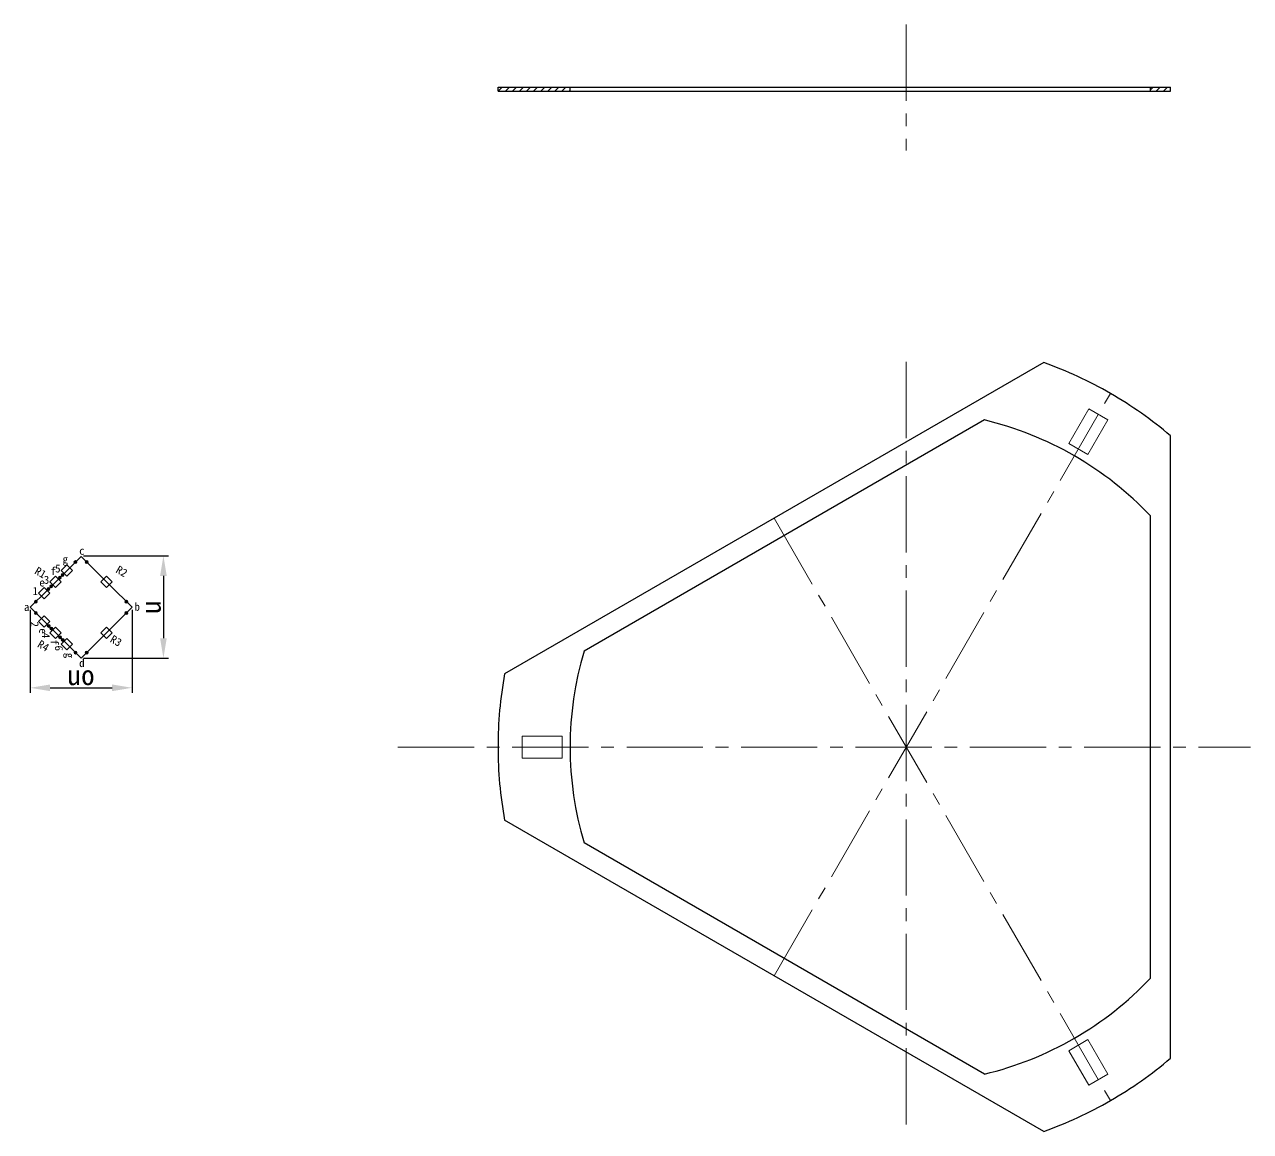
# Model space of a CAD drawing. Header units: inches. Extents: x -20 to 18950, y -1047 to 2551.
# Drawn here: x 13269 to 13575.3, y 239.6 to 516.1 of the extents above; entities that cross this region are included whole.
import ezdxf

# ---------------------------------------------------------------- set-up
doc = ezdxf.new("R2010")
doc.units = ezdxf.units.IN
doc.header["$MEASUREMENT"] = 0
doc.header["$PDSIZE"] = -5
doc.linetypes.add('CENTER2', pattern=[28.574999, 19.049999, -3.175, 3.175, -3.175])
doc.layers.get('0').update_dxf_attribs({"lineweight": 30})
doc.layers.get('Defpoints').update_dxf_attribs({"lineweight": 18})
for name, color, linetype, lineweight in [('10', 7, 'Continuous', 18), ('cen', 1, 'CENTER2', 20), ('dim', 5, 'Continuous', 20)]:
    doc.layers.add(name, color=color, linetype=linetype, lineweight=lineweight)
doc.styles.add('1', font='')
doc.styles.get("Standard").update_dxf_attribs({"font": ''})
doc.styles.get('1').set_extended_font_data('宋体')
doc.styles.get('Standard').set_extended_font_data('宋体')
doc.dimstyles.new('ISO-25', dxfattribs={"dimtxt": 5, "dimasz": 5, "dimexe": 1.25, "dimexo": 0.625, "dimtad": 1, "dimdsep": 46, "dimtxsty": 'Standard', "dimcen": 2.5, "dimdle": 10, "dimadec": 0, "dimazin": 0, "dimtfac": 1, "dimtmove": 0, "dimatfit": 3, "dimfxl": 1, "dimtolj": 1, "dimarcsym": 0})

# ---------------------------------------------------------------- blocks, each defined once
blk = doc.blocks.new('*D103')
at = {"layer": 'Defpoints', "color": 0, "transparency": 16777216}
for p in [(13270.36, 370.54), (13295.82, 370.54), (13295.82, 350.44)]:
    blk.add_point(p, dxfattribs=at)
at = {"layer": 'dim', "color": 0, "linetype": 'Continuous', "lineweight": -2, "transparency": 16777216}
for p, q in [((13270.36, 369.92), (13270.36, 349.19)), ((13295.82, 369.92), (13295.82, 349.19)), ((13275.36, 350.44), (13290.82, 350.44))]:
    blk.add_line(p, q, dxfattribs=at)
at = {"layer": 'dim', "color": 0, "transparency": 16777216}
for points in [[(13275.36, 351.27), (13275.36, 349.6), (13270.36, 350.44)], [(13290.82, 351.27), (13290.82, 349.6), (13295.82, 350.44)]]:
    blk.add_solid(points, dxfattribs=at)
at = {"layer": 'dim', "color": 0, "transparency": 16777216, "insert": (13283.09, 353.56), "char_height": 5, "attachment_point": 5}
blk.add_mtext('\\A1;uo', dxfattribs=at)
blk = doc.blocks.new('*D104')
at = {"layer": 'Defpoints', "color": 0, "transparency": 16777216}
for p in [(13283.09, 383.4), (13283.09, 357.81), (13303.66, 357.81)]:
    blk.add_point(p, dxfattribs=at)
at = {"layer": 'dim', "color": 0, "linetype": 'Continuous', "lineweight": -2, "transparency": 16777216}
for p, q in [((13283.71, 383.4), (13304.91, 383.4)), ((13303.66, 378.4), (13303.66, 362.81)), ((13283.71, 357.81), (13304.91, 357.81))]:
    blk.add_line(p, q, dxfattribs=at)
at = {"layer": 'dim', "color": 0, "transparency": 16777216}
for points in [[(13302.83, 378.4), (13304.49, 378.4), (13303.66, 383.4)], [(13302.83, 362.81), (13304.49, 362.81), (13303.66, 357.81)]]:
    blk.add_solid(points, dxfattribs=at)
at = {"layer": 'dim', "color": 0, "transparency": 16777216, "insert": (13300.53, 370.61), "char_height": 5, "attachment_point": 5, "rotation": 90}
blk.add_mtext('\\A1;u', dxfattribs=at)

msp = doc.modelspace()

# ---------------------------------------------------------------- hatches: boundary and pattern name
at = {"layer": '10'}
h = msp.add_hatch(dxfattribs=at)
h.set_pattern_fill('ANSI31', color=3, scale=10)
h.set_pattern_definition([(45, (0, 20.4006), (-0.88388348, 0.88388348), [])])
h.paths.add_polyline_path([(13550.256, 500.487), (13550.256, 499.487), (13555.256, 499.487), (13555.256, 500.487)])
h.paths.add_polyline_path([(13405.256, 499.487), (13405.256, 500.487), (13387.256, 500.487), (13387.256, 499.487)])
at = {"layer": 'dim'}
h = msp.add_hatch(color=3, dxfattribs=at)
h.dxf.hatch_style = 1
h.paths.add_polyline_path([(13281.979, 381.671, 0.3394543), (13281.922, 382.104), (13281.415, 381.597, 0.4931454)])
h.paths.add_polyline_path([(13281.922, 382.104, 0.4931454), (13281.358, 382.029, 0.3394543), (13281.415, 381.597)])
h = msp.add_hatch(color=3, dxfattribs=at)
h.dxf.hatch_style = 1
h.paths.add_polyline_path([(13284.688, 382.161, 0.3394543), (13284.255, 382.104), (13284.762, 381.597, 0.4931454)])
h.paths.add_polyline_path([(13284.255, 382.104, 0.4931454), (13284.329, 381.54, 0.3394543), (13284.762, 381.597)])
h = msp.add_hatch(color=3, dxfattribs=at)
h.dxf.hatch_style = 1
h.paths.add_polyline_path([(13278.08, 377.772, 0.3394543), (13278.024, 378.205), (13277.517, 377.698, 0.4931454)])
h.paths.add_polyline_path([(13278.024, 378.205, 0.4931454), (13277.46, 378.131, 0.3394543), (13277.517, 377.698)])
h = msp.add_hatch(color=3, dxfattribs=at)
h.dxf.hatch_style = 1
h.paths.add_polyline_path([(13278.744, 378.436, 0.3394543), (13278.687, 378.869), (13278.18, 378.362, 0.4931454)])
h.paths.add_polyline_path([(13278.687, 378.869, 0.4931454), (13278.123, 378.795, 0.3394543), (13278.18, 378.362)])
h = msp.add_hatch(color=3, dxfattribs=at)
h.dxf.hatch_style = 1
h.paths.add_polyline_path([(13275.252, 374.944, 0.3394543), (13275.195, 375.377), (13274.688, 374.87, 0.4931454)])
h.paths.add_polyline_path([(13275.195, 375.377, 0.4931454), (13274.631, 375.302, 0.3394543), (13274.688, 374.87)])
h = msp.add_hatch(color=3, dxfattribs=at)
h.dxf.hatch_style = 1
h.paths.add_polyline_path([(13275.916, 375.608, 0.3394543), (13275.859, 376.04), (13275.352, 375.533, 0.4931454)])
h.paths.add_polyline_path([(13275.859, 376.04, 0.4931454), (13275.295, 375.966, 0.3394543), (13275.352, 375.533)])
h = msp.add_hatch(color=3, dxfattribs=at)
h.dxf.hatch_style = 1
h.paths.add_polyline_path([(13272.08, 371.771, 0.3394543), (13272.023, 372.204), (13271.516, 371.697, 0.4931454)])
h.paths.add_polyline_path([(13272.023, 372.204, 0.4931454), (13271.459, 372.13, 0.3394543), (13271.516, 371.697)])
h = msp.add_hatch(color=3, dxfattribs=at)
h.dxf.hatch_style = 1
h.paths.add_polyline_path([(13294.587, 372.261, 0.3394543), (13294.155, 372.204), (13294.661, 371.697, 0.4931454)])
h.paths.add_polyline_path([(13294.155, 372.204, 0.4931454), (13294.229, 371.64, 0.3394543), (13294.661, 371.697)])
h = msp.add_hatch(color=3, dxfattribs=at)
h.dxf.hatch_style = 1
h.paths.add_polyline_path([(13271.96, 369.433, 0.3394543), (13271.527, 369.376), (13272.034, 368.869, 0.4931454)])
h.paths.add_polyline_path([(13271.527, 369.376, 0.4931454), (13271.601, 368.812, 0.3394543), (13272.034, 368.869)])
h = msp.add_hatch(color=3, dxfattribs=at)
h.dxf.hatch_style = 1
h.paths.add_polyline_path([(13294.707, 368.943, 0.3394543), (13294.65, 369.376), (13294.143, 368.869, 0.4931454)])
h.paths.add_polyline_path([(13294.65, 369.376, 0.4931454), (13294.086, 369.301, 0.3394543), (13294.143, 368.869)])
h = msp.add_hatch(color=3, dxfattribs=at)
h.dxf.hatch_style = 1
h.paths.add_polyline_path([(13275.195, 366.198, 0.3394543), (13274.762, 366.141), (13275.269, 365.634, 0.4931454)])
h.paths.add_polyline_path([(13274.762, 366.141, 0.4931454), (13274.836, 365.577, 0.3394543), (13275.269, 365.634)])
h = msp.add_hatch(color=3, dxfattribs=at)
h.dxf.hatch_style = 1
h.paths.add_polyline_path([(13275.858, 365.534, 0.3394543), (13275.426, 365.477), (13275.933, 364.97, 0.4931454)])
h.paths.add_polyline_path([(13275.426, 365.477, 0.4931454), (13275.5, 364.913, 0.3394543), (13275.933, 364.97)])
h = msp.add_hatch(color=3, dxfattribs=at)
h.dxf.hatch_style = 1
h.paths.add_polyline_path([(13278.023, 363.369, 0.3394543), (13277.59, 363.312), (13278.097, 362.806, 0.4931454)])
h.paths.add_polyline_path([(13277.59, 363.312, 0.4931454), (13277.665, 362.749, 0.3394543), (13278.097, 362.806)])
h = msp.add_hatch(color=3, dxfattribs=at)
h.dxf.hatch_style = 1
h.paths.add_polyline_path([(13278.687, 362.706, 0.3394543), (13278.254, 362.649), (13278.761, 362.142, 0.4931454)])
h.paths.add_polyline_path([(13278.254, 362.649, 0.4931454), (13278.328, 362.085, 0.3394543), (13278.761, 362.142)])
h = msp.add_hatch(color=3, dxfattribs=at)
h.dxf.hatch_style = 1
h.paths.add_polyline_path([(13281.859, 359.533, 0.3394543), (13281.427, 359.476), (13281.934, 358.969, 0.4931454)])
h.paths.add_polyline_path([(13281.427, 359.476, 0.4931454), (13281.501, 358.912, 0.3394543), (13281.934, 358.969)])
h = msp.add_hatch(color=3, dxfattribs=at)
h.dxf.hatch_style = 1
h.paths.add_polyline_path([(13284.808, 359.043, 0.3394543), (13284.751, 359.476), (13284.244, 358.969, 0.4931454)])
h.paths.add_polyline_path([(13284.751, 359.476, 0.4931454), (13284.187, 359.402, 0.3394543), (13284.244, 358.969)])

# ---------------------------------------------------------------- linework, layer by layer
for p, q in [((13387.256, 499.487), (13387.256, 500.487)), ((13387.256, 500.487), (13555.256, 500.487)), ((13387.256, 499.487), (13555.256, 499.487)), ((13405.256, 499.487), (13405.256, 500.487)), ((13550.256, 499.487), (13550.256, 500.487)), ((13555.256, 499.487), (13555.256, 500.487)), ((13523.606, 431.681), (13388.906, 353.912)), ((13508.769, 417.341), (13408.744, 359.591)), ((13555.256, 257.87), (13555.256, 413.408)), ((13550.256, 277.889), (13550.256, 393.388)), ((13523.606, 239.597), (13388.906, 317.365)), ((13508.769, 253.936), (13408.744, 311.686))]:
    msp.add_line(p, q)
for radius, start, end in [(102, 60, 70.32022), (102, 49.67978, 60), (84, 43.43203, 76.56797), (84, 163.43203, 196.56797), (102, 169.67978, 180), (102, 180, 190.32022), (84, 283.43203, 316.56797), (102, 300, 310.32022), (102, 289.67978, 300)]:
    msp.add_arc((13489.256, 335.639), radius, start, end)
at = {"layer": 'cen'}
for p, q in [((13489.256, 516.14), (13489.256, 484.637)), ((13489.256, 431.875), (13489.256, 241.348)), ((13456.256, 278.481), (13540.256, 423.973)), ((13456.256, 392.796), (13540.256, 247.304)), ((13362.256, 335.639), (13575.256, 335.639))]:
    msp.add_line(p, q, dxfattribs=at)
at = {"layer": 'dim'}
for p, q in [((13534.874, 420.152), (13529.874, 411.492)), ((13539.638, 417.402), (13534.874, 420.152)), ((13539.638, 417.402), (13534.638, 408.742)), ((13534.638, 408.742), (13529.874, 411.492)), ((13280.26, 380.442), (13283.089, 383.27)), ((13288.745, 377.613), (13283.089, 383.27)), ((13278.139, 379.734), (13279.553, 381.149)), ((13278.846, 379.027), (13280.26, 380.442)), ((13280.967, 379.734), (13279.553, 381.149)), ((13275.31, 376.906), (13276.725, 378.32)), ((13276.725, 375.492), (13275.31, 376.906)), ((13276.018, 376.199), (13277.432, 377.613)), ((13278.139, 376.906), (13276.725, 378.32)), ((13276.725, 375.492), (13278.139, 376.906)), ((13277.432, 377.613), (13278.846, 379.027)), ((13279.553, 378.32), (13278.139, 379.734)), ((13279.553, 378.32), (13280.967, 379.734)), ((13288.038, 376.906), (13289.453, 378.32)), ((13289.453, 375.492), (13288.038, 376.906)), ((13290.16, 376.199), (13288.745, 377.613)), ((13290.867, 376.906), (13289.453, 378.32)), ((13289.453, 375.492), (13290.867, 376.906)), ((13270.361, 370.542), (13274.603, 374.785)), ((13272.482, 374.078), (13273.896, 375.492)), ((13273.896, 372.663), (13272.482, 374.078)), ((13275.31, 374.078), (13273.896, 375.492)), ((13273.896, 372.663), (13275.31, 374.078)), ((13274.603, 374.785), (13276.018, 376.199)), ((13295.817, 370.542), (13290.16, 376.199)), ((13270.361, 370.542), (13274.603, 366.299)), ((13273.896, 368.421), (13272.482, 367.007)), ((13273.896, 368.421), (13275.31, 367.007)), ((13295.817, 370.542), (13290.16, 364.885)), ((13272.482, 367.007), (13273.896, 365.592)), ((13275.31, 367.007), (13273.896, 365.592)), ((13274.603, 366.299), (13276.018, 364.885)), ((13276.725, 365.592), (13275.31, 364.178)), ((13276.018, 364.885), (13277.432, 363.471)), ((13276.725, 365.592), (13278.139, 364.178)), ((13289.453, 365.592), (13288.038, 364.178)), ((13290.16, 364.885), (13288.745, 363.471)), ((13289.453, 365.592), (13290.867, 364.178)), ((13275.31, 364.178), (13276.725, 362.764)), ((13278.139, 364.178), (13276.725, 362.764)), ((13277.432, 363.471), (13278.846, 362.057)), ((13279.553, 362.764), (13278.139, 361.35)), ((13278.846, 362.057), (13280.26, 360.643)), ((13279.553, 362.764), (13280.967, 361.35)), ((13288.745, 363.471), (13283.089, 357.814)), ((13288.038, 364.178), (13289.453, 362.764)), ((13290.867, 364.178), (13289.453, 362.764)), ((13278.139, 361.35), (13279.553, 359.936)), ((13280.967, 361.35), (13279.553, 359.936)), ((13280.26, 360.643), (13283.089, 357.814)), ((13393.256, 338.389), (13403.256, 338.389)), ((13393.256, 332.889), (13393.256, 338.389)), ((13403.256, 332.889), (13403.256, 338.389)), ((13393.256, 332.889), (13403.256, 332.889)), ((13534.638, 262.535), (13529.874, 259.785)), ((13539.638, 253.875), (13534.638, 262.535)), ((13534.874, 251.125), (13529.874, 259.785)), ((13539.638, 253.875), (13534.874, 251.125))]:
    msp.add_line(p, q, dxfattribs=at)
for centre in [(13281.669, 381.85), (13284.508, 381.85), (13277.77, 377.951), (13278.434, 378.615), (13274.942, 375.123), (13275.605, 375.787), (13271.769, 371.951), (13294.408, 371.951), (13271.781, 369.122), (13294.397, 369.122), (13275.015, 365.887), (13275.679, 365.224), (13277.844, 363.059), (13278.508, 362.395), (13281.68, 359.223), (13284.497, 359.223)]:
    msp.add_circle(centre, 0.358, dxfattribs=at)

# ---------------------------------------------------------------- texts
at = {"layer": 'cen', "char_height": 2, "attachment_point": 1, "rotation": 330, "style": '1'}
for s, insert in [('R1', (13272.283, 380.777)), ('R2', (13292.575, 381.079)), ('R4', (13273, 362.483)), ('R3', (13291.152, 363.725))]:
    msp.add_mtext_dynamic_manual_height_columns(s, width=2.55179, gutter_width=1, heights=[0], dxfattribs=dict(at, insert=insert))
at = {"layer": 'dim', "char_height": 2, "attachment_point": 1, "style": '1'}
for s, insert in [('g', (13278.463, 383.56)), ('c', (13282.604, 385.682)), ('f', (13275.484, 380.58)), ('5', (13276.606, 381.249)), ('e', (13272.655, 377.752)), ('3', (13273.777, 378.421)), ('1', (13270.967, 375.611)), ('a', (13268.802, 371.642)), ('b', (13296.449, 371.682)), ('d', (13282.604, 357.623))]:
    msp.add_mtext_dynamic_manual_height_columns(s, width=1.93928, gutter_width=1, heights=[0], dxfattribs=dict(at, insert=insert))
at = {"layer": 'dim', "char_height": 2, "attachment_point": 1, "rotation": 270, "style": '1'}
for s, insert in [('2', (13272.482, 366.987)), ('e', (13274.623, 365.299)), ('4', (13275.292, 364.177)), ('f', (13277.452, 362.47)), ('6', (13278.562, 361.001)), ('g', (13281.284, 359.18))]:
    msp.add_mtext_dynamic_manual_height_columns(s, width=1.93928, gutter_width=1, heights=[0], dxfattribs=dict(at, insert=insert))

# ---------------------------------------------------------------- dimensions: what is measured, and where the dimension line sits
at = {"layer": 'dim'}
dim = msp.add_aligned_dim(p1=(13283.089, 383.403), p2=(13283.089, 357.814), distance=20.57, text='u', dimstyle='ISO-25', dxfattribs=at)
dim.commit()
dim.dimension.update_dxf_attribs({"geometry": '*D104', "text_midpoint": (13300.534, 370.608)})
dim = msp.add_linear_dim(base=(13295.817, 350.435), p1=(13270.361, 370.542), p2=(13295.817, 370.542), angle=360, text='uo', dimstyle='ISO-25', dxfattribs=at)
dim.commit()
dim.dimension.update_dxf_attribs({"geometry": '*D103', "text_midpoint": (13283.089, 350.435), "dimtype": 161})

doc.saveas('drawing.dxf')
